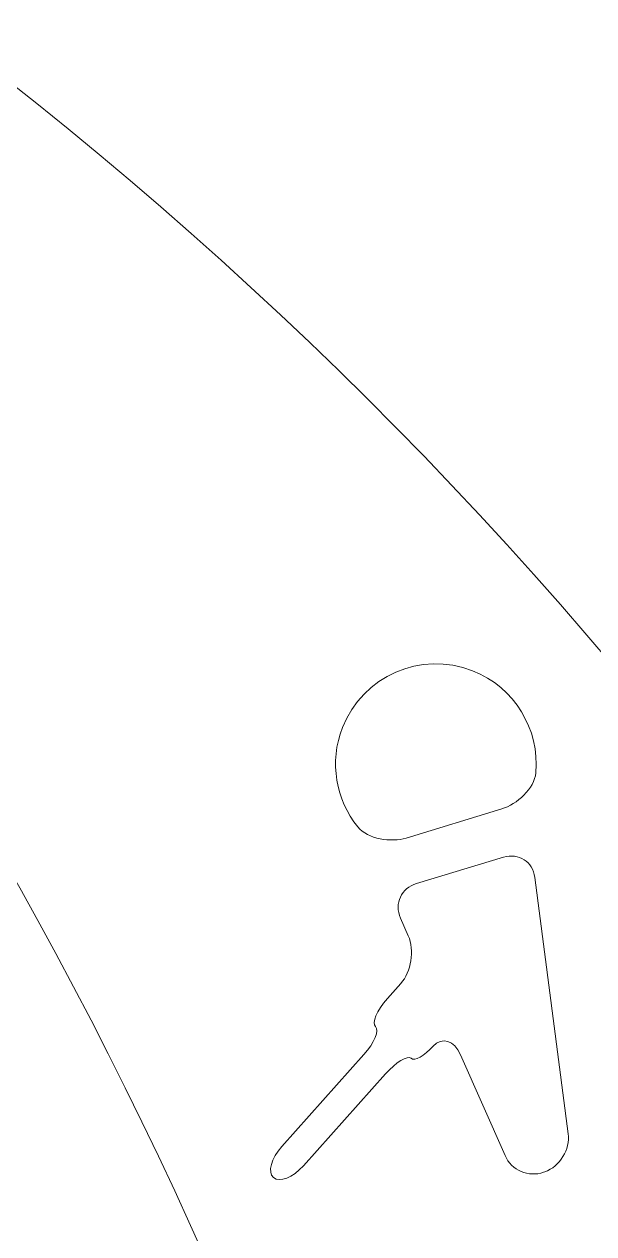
# Model space of a CAD drawing. Header units: inches. Extents: x 147 to 457, y -536 to -220.
# Drawn here: x 393.51 to 413.56, y -331.96 to -289.35 of the extents above; entities that cross this region are included whole.
import ezdxf

# ---------------------------------------------------------------- set-up
doc = ezdxf.new("R2010")
doc.units = ezdxf.units.IN
doc.header["$MEASUREMENT"] = 0
doc.layers.add('Layer 1', color=7, linetype='Continuous')

# ---------------------------------------------------------------- blocks, each defined once
blk = doc.blocks.new('block 5')
at = {"layer": 'Layer 1', "lineweight": 0}
for points in [[(303.59, -260.414), (238.257, -260.414), (183.057, -303.759), (165.153, -363.258), (165.153, -363.258), (442.028, -363.258), (442.028, -363.258), (424.123, -303.759), (368.923, -260.414), (303.59, -260.414)], [(303.59, -260.414), (253.373, -260.414), (210.944, -303.759), (197.185, -363.258), (197.185, -363.258), (409.998, -363.258), (409.998, -363.258), (396.235, -303.759), (353.809, -260.414), (303.59, -260.414)]]:
    blk.add_open_spline(points, degree=3, knots=[0, 0, 0, 0, 1, 1, 1, 2, 2, 2, 3, 3, 3, 3], dxfattribs=at)
blk = doc.blocks.new('block 51')
at = {"layer": 'Layer 1', "lineweight": 0}
blk.add_open_spline([(411.518, -315.718), (411.469, -316.275), (410.854, -316.831), (410.319, -316.994), (410.319, -316.994), (406.958, -318.018), (406.958, -318.018), (406.424, -318.183), (405.603, -318.062), (405.253, -317.627), (404.484, -316.674), (404.236, -315.348), (404.714, -314.126), (405.425, -312.31), (407.473, -311.415), (409.286, -312.127), (410.78, -312.71), (411.65, -314.198), (411.518, -315.718)], degree=3, knots=[0, 0, 0, 0, 1, 1, 1, 2, 2, 2, 3, 3, 3, 4, 4, 4, 5, 5, 5, 6, 6, 6, 6], dxfattribs=at)
blk = doc.blocks.new('block 50')
at = {"layer": 'Layer 1'}
blk.add_blockref('block 51', (0, 0), dxfattribs=at)
blk = doc.blocks.new('block 53')
at = {"layer": 'Layer 1', "lineweight": 0}
blk.add_open_spline([(411.483, -319.406), (411.483, -319.406), (412.658, -328.433), (412.658, -328.433), (412.729, -328.987), (412.361, -329.589), (411.837, -329.777), (411.837, -329.777), (411.793, -329.792), (411.793, -329.792), (411.268, -329.981), (410.658, -329.719), (410.433, -329.207), (410.433, -329.207), (408.871, -325.653), (408.871, -325.653), (408.646, -325.142), (408.215, -325.007), (407.906, -325.351), (407.6, -325.696), (407.251, -325.886), (407.125, -325.775), (407.001, -325.664), (406.598, -325.912), (406.227, -326.328), (406.227, -326.328), (403.338, -329.565), (403.338, -329.565), (402.966, -329.982), (402.494, -330.167), (402.284, -329.98), (402.074, -329.792), (402.204, -329.301), (402.575, -328.885), (402.575, -328.885), (405.465, -325.647), (405.465, -325.647), (405.835, -325.231), (406.02, -324.79), (405.876, -324.661), (405.734, -324.534), (405.921, -324.091), (406.292, -323.675), (406.292, -323.675), (406.764, -323.146), (406.764, -323.146), (407.137, -322.729), (407.256, -321.977), (407.029, -321.465), (407.029, -321.465), (406.757, -320.839), (406.757, -320.839), (406.53, -320.328), (406.781, -319.783), (407.316, -319.621), (407.316, -319.621), (410.383, -318.696), (410.383, -318.696), (410.92, -318.534), (411.411, -318.852), (411.483, -319.406)], degree=3, knots=[0, 0, 0, 0, 1, 1, 1, 2, 2, 2, 3, 3, 3, 4, 4, 4, 5, 5, 5, 6, 6, 6, 7, 7, 7, 8, 8, 8, 9, 9, 9, 10, 10, 10, 11, 11, 11, 12, 12, 12, 13, 13, 13, 14, 14, 14, 15, 15, 15, 16, 16, 16, 17, 17, 17, 18, 18, 18, 19, 19, 19, 20, 20, 20, 20], dxfattribs=at)
blk = doc.blocks.new('block 52')
at = {"layer": 'Layer 1'}
blk.add_blockref('block 53', (0, 0), dxfattribs=at)
blk = doc.blocks.new('block 49')
at = {"layer": 'Layer 1'}
for name in ['block 50', 'block 52']:
    blk.add_blockref(name, (0, 0), dxfattribs=at)
blk = doc.blocks.new('block 3')
at = {"layer": 'Layer 1'}
for name in ['block 5', 'block 49']:
    blk.add_blockref(name, (0, 0), dxfattribs=at)
blk = doc.blocks.new('block 2')
at = {"layer": 'Layer 1'}
blk.add_blockref('block 3', (0, 0), dxfattribs=at)

msp = doc.modelspace()

# ---------------------------------------------------------------- block references
at = {"layer": 'Layer 1'}
msp.add_blockref('block 2', (0, 0), dxfattribs=at)

doc.saveas('drawing.dxf')
